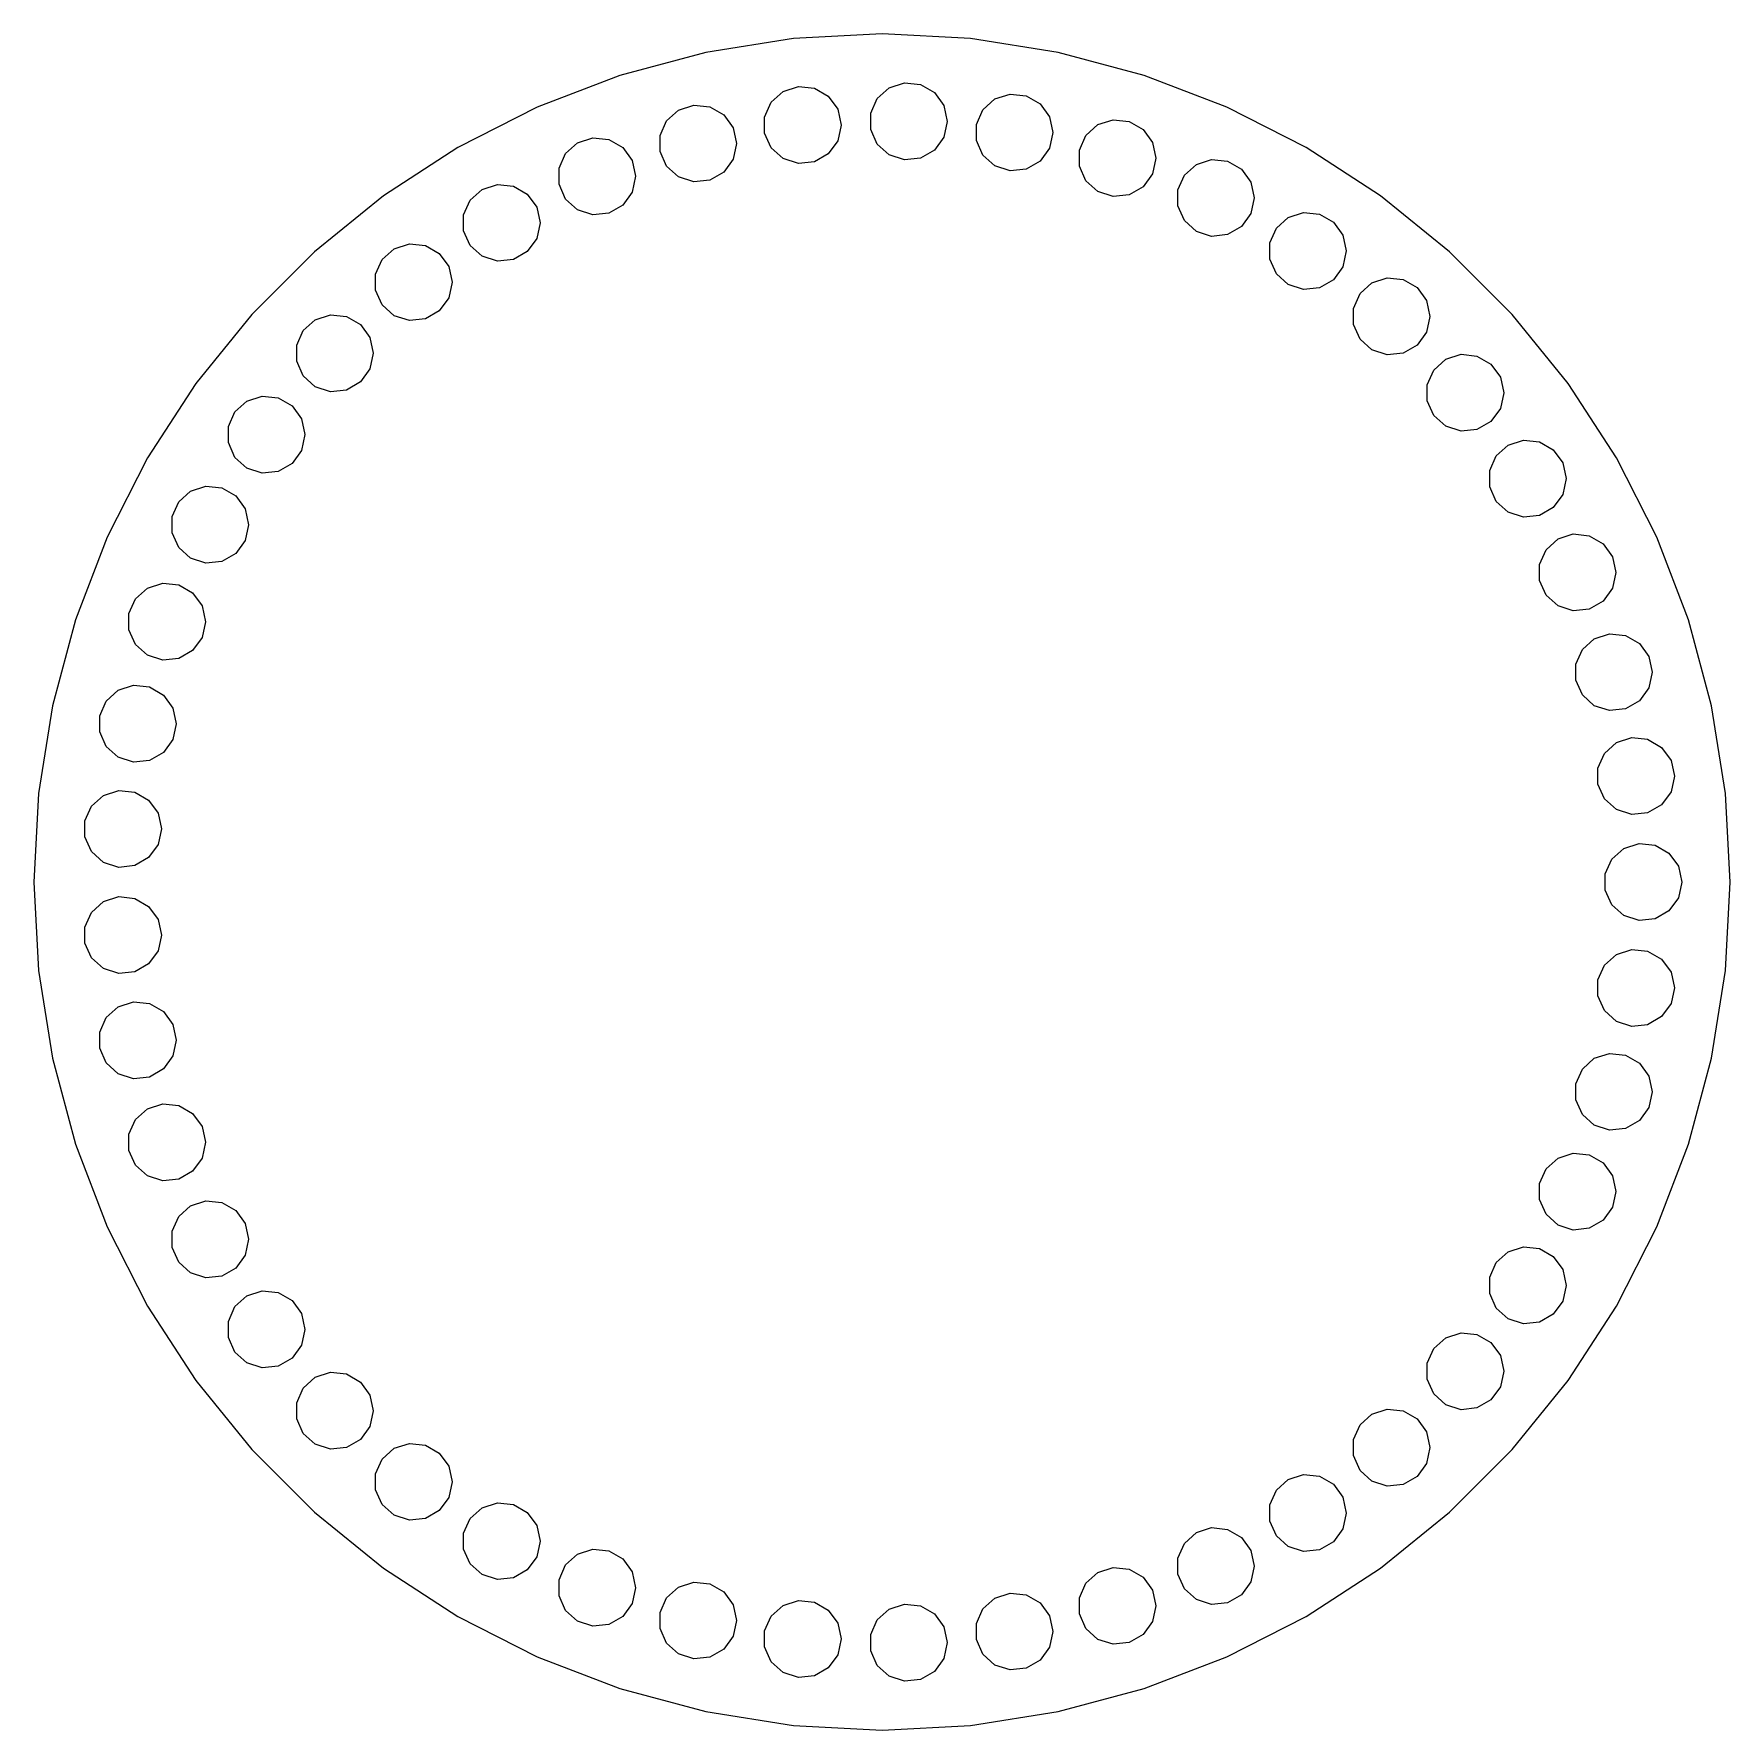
# Model space of a CAD drawing. Header units: metres. Extents: x -43.9 to 43.9, y -43.9 to 43.9.
import ezdxf

# ---------------------------------------------------------------- set-up
doc = ezdxf.new("R2010")
doc.units = ezdxf.units.M

msp = doc.modelspace()

# ---------------------------------------------------------------- linework, layer by layer
for p, q in [((0, 43.8908), (-4.58783, 43.6504)), ((4.58783, 43.6504), (0, 43.8908)), ((-4.58783, 43.6504), (-9.12541, 42.9317)), ((9.12541, 42.9317), (4.58783, 43.6504)), ((-9.12541, 42.9317), (-13.563, 41.7427)), ((13.563, 41.7427), (9.12541, 42.9317)), ((-13.563, 41.7427), (-17.852, 40.0963)), ((0.37471, 41.0989), (1.16565, 41.3559)), ((1.16565, 41.3559), (1.99275, 41.269)), ((1.99275, 41.269), (2.71297, 40.8531)), ((17.852, 40.0963), (13.563, 41.7427)), ((-5.73549, 40.3506), (-5.11746, 40.9071)), ((-5.11746, 40.9071), (-4.32651, 41.1641)), ((-4.32651, 41.1641), (-3.49942, 41.0772)), ((-3.49942, 41.0772), (-2.77919, 40.6613)), ((-2.77919, 40.6613), (-2.29036, 39.9885)), ((-0.58157, 39.7827), (-0.2433, 40.5424)), ((-0.2433, 40.5424), (0.37471, 41.0989)), ((2.71297, 40.8531), (3.2018, 40.1803)), ((5.22211, 39.968), (5.84015, 40.5245)), ((5.84015, 40.5245), (6.63109, 40.7814)), ((6.63109, 40.7814), (7.45818, 40.6945)), ((7.45818, 40.6945), (8.17841, 40.2787)), ((-17.852, 40.0963), (-21.9454, 38.0106)), ((-11.1475, 39.3963), (-10.5295, 39.9528)), ((-10.5295, 39.9528), (-9.73856, 40.2098)), ((-9.73856, 40.2098), (-8.91147, 40.1229)), ((-8.91147, 40.1229), (-8.19124, 39.707)), ((-8.19124, 39.707), (-7.70241, 39.0342)), ((-6.07375, 39.5909), (-5.73549, 40.3506)), ((-6.07375, 38.7592), (-6.07375, 39.5909)), ((-2.29036, 39.9885), (-2.11746, 39.175)), ((-0.58157, 38.951), (-0.58157, 39.7827)), ((3.2018, 40.1803), (3.37471, 39.3669)), ((4.88385, 39.2082), (5.22211, 39.968)), ((8.17841, 40.2787), (8.66724, 39.6059)), ((8.66724, 39.6059), (8.84015, 38.7924)), ((21.9454, 38.0106), (17.852, 40.0963)), ((-11.4858, 38.6366), (-11.1475, 39.3963)), ((-11.4858, 37.8049), (-11.4858, 38.6366)), ((-7.70241, 39.0342), (-7.5295, 38.2208)), ((-5.73549, 37.9995), (-6.07375, 38.7592)), ((-2.11746, 39.175), (-2.29036, 38.3616)), ((-0.2433, 38.1913), (-0.58157, 38.951)), ((3.37471, 39.3669), (3.2018, 38.5534)), ((4.88385, 38.3766), (4.88385, 39.2082)), ((8.84015, 38.7924), (8.66724, 37.9789)), ((10.2161, 37.8787), (10.5544, 38.6385)), ((10.5544, 38.6385), (11.1724, 39.195)), ((11.1724, 39.195), (11.9634, 39.452)), ((11.9634, 39.452), (12.7905, 39.365)), ((12.7905, 39.365), (13.5107, 38.9492)), ((13.5107, 38.9492), (13.9995, 38.2764)), ((-21.9454, 38.0106), (-25.7984, 35.5084)), ((-16.3741, 37.6981), (-15.7561, 38.2546)), ((-15.7561, 38.2546), (-14.9651, 38.5116)), ((-14.9651, 38.5116), (-14.138, 38.4247)), ((-14.138, 38.4247), (-13.4178, 38.0088)), ((-13.4178, 38.0088), (-12.929, 37.336)), ((-11.1475, 37.0452), (-11.4858, 37.8049)), ((-7.5295, 38.2208), (-7.70241, 37.4073)), ((-5.11746, 37.443), (-5.73549, 37.9995)), ((-2.29036, 38.3616), (-2.77919, 37.6888)), ((0.37471, 37.6348), (-0.2433, 38.1913)), ((2.71297, 37.8806), (1.99275, 37.4647)), ((3.2018, 38.5534), (2.71297, 37.8806)), ((5.22211, 37.6168), (4.88385, 38.3766)), ((8.66724, 37.9789), (8.17841, 37.3061)), ((10.2161, 37.0471), (10.2161, 37.8787)), ((13.9995, 38.2764), (14.1724, 37.4629)), ((25.7984, 35.5084), (21.9454, 38.0106)), ((-16.7124, 36.9384), (-16.3741, 37.6981)), ((-16.7124, 36.1067), (-16.7124, 36.9384)), ((-12.929, 37.336), (-12.7561, 36.5226)), ((-10.5295, 36.4887), (-11.1475, 37.0452)), ((-7.70241, 37.4073), (-8.19124, 36.7345)), ((-4.32651, 37.186), (-5.11746, 37.443)), ((-3.49942, 37.2729), (-4.32651, 37.186)), ((-2.77919, 37.6888), (-3.49942, 37.2729)), ((1.16565, 37.3778), (0.37471, 37.6348)), ((1.99275, 37.4647), (1.16565, 37.3778)), ((5.84015, 37.0603), (5.22211, 37.6168)), ((6.63109, 36.8034), (5.84015, 37.0603)), ((7.45818, 36.8903), (6.63109, 36.8034)), ((8.17841, 37.3061), (7.45818, 36.8903)), ((10.5544, 36.2873), (10.2161, 37.0471)), ((14.1724, 37.4629), (13.9995, 36.6494)), ((15.6498, 36.5798), (16.2678, 37.1363)), ((16.2678, 37.1363), (17.0587, 37.3933)), ((17.0587, 37.3933), (17.8858, 37.3064)), ((17.8858, 37.3064), (18.6061, 36.8905)), ((18.6061, 36.8905), (19.0949, 36.2177)), ((-20.6954, 35.8455), (-19.9045, 36.1025)), ((-19.9045, 36.1025), (-19.0774, 36.0156)), ((-19.0774, 36.0156), (-18.3572, 35.5998)), ((-16.3741, 35.347), (-16.7124, 36.1067)), ((-12.7561, 36.5226), (-12.929, 35.7091)), ((-9.73856, 36.2317), (-10.5295, 36.4887)), ((-8.91147, 36.3186), (-9.73856, 36.2317)), ((-8.19124, 36.7345), (-8.91147, 36.3186)), ((11.1724, 35.7309), (10.5544, 36.2873)), ((13.9995, 36.6494), (13.5107, 35.9766)), ((15.3115, 35.8201), (15.6498, 36.5798)), ((19.0949, 36.2177), (19.2678, 35.4043)), ((-25.7984, 35.5084), (-29.3687, 32.6172)), ((-21.6517, 34.5293), (-21.3134, 35.289)), ((-21.3134, 35.289), (-20.6954, 35.8455)), ((-18.3572, 35.5998), (-17.8683, 34.9269)), ((-15.7561, 34.7905), (-16.3741, 35.347)), ((-12.929, 35.7091), (-13.4178, 35.0363)), ((11.9634, 35.4739), (11.1724, 35.7309)), ((12.7905, 35.5608), (11.9634, 35.4739)), ((13.5107, 35.9766), (12.7905, 35.5608)), ((15.3115, 34.9884), (15.3115, 35.8201)), ((19.2678, 35.4043), (19.0949, 34.5908)), ((29.3687, 32.6172), (25.7984, 35.5084)), ((-21.6517, 33.6976), (-21.6517, 34.5293)), ((-17.8683, 34.9269), (-17.6954, 34.1135)), ((-14.9651, 34.5335), (-15.7561, 34.7905)), ((-14.138, 34.6204), (-14.9651, 34.5335)), ((-13.4178, 35.0363), (-14.138, 34.6204)), ((15.6498, 34.2287), (15.3115, 34.9884)), ((19.0949, 34.5908), (18.6061, 33.918)), ((20.409, 33.8321), (21.0271, 34.3885)), ((21.0271, 34.3885), (21.818, 34.6455)), ((21.818, 34.6455), (22.6451, 34.5586)), ((22.6451, 34.5586), (23.3653, 34.1428)), ((-21.3134, 32.9379), (-21.6517, 33.6976)), ((-17.6954, 34.1135), (-17.8683, 33.3)), ((16.2678, 33.6722), (15.6498, 34.2287)), ((17.0587, 33.4152), (16.2678, 33.6722)), ((17.8858, 33.5021), (17.0587, 33.4152)), ((18.6061, 33.918), (17.8858, 33.5021)), ((20.0708, 33.0723), (20.409, 33.8321)), ((23.3653, 34.1428), (23.8542, 33.47)), ((23.8542, 33.47), (24.0271, 32.6565)), ((-29.3687, 32.6172), (-32.6172, 29.3687)), ((-25.8695, 32.216), (-25.2514, 32.7725)), ((-25.2514, 32.7725), (-24.4605, 33.0294)), ((-24.4605, 33.0294), (-23.6334, 32.9425)), ((-23.6334, 32.9425), (-22.9132, 32.5267)), ((-22.9132, 32.5267), (-22.4243, 31.8539)), ((-20.6954, 32.3814), (-21.3134, 32.9379)), ((-18.3572, 32.6272), (-19.0774, 32.2113)), ((-17.8683, 33.3), (-18.3572, 32.6272)), ((20.0708, 32.2407), (20.0708, 33.0723)), ((24.0271, 32.6565), (23.8542, 31.843)), ((32.6172, 29.3687), (29.3687, 32.6172)), ((-26.2077, 31.4562), (-25.8695, 32.216)), ((-22.4243, 31.8539), (-22.2514, 31.0404)), ((-19.9045, 32.1244), (-20.6954, 32.3814)), ((-19.0774, 32.2113), (-19.9045, 32.1244)), ((20.409, 31.4809), (20.0708, 32.2407)), ((23.8542, 31.843), (23.3653, 31.1702)), ((-26.2077, 30.6246), (-26.2077, 31.4562)), ((-22.2514, 31.0404), (-22.4243, 30.2269)), ((21.0271, 30.9244), (20.409, 31.4809)), ((21.818, 30.6674), (21.0271, 30.9244)), ((22.6451, 30.7544), (21.818, 30.6674)), ((23.3653, 31.1702), (22.6451, 30.7544)), ((24.7396, 30.4487), (25.3576, 31.0051)), ((25.3576, 31.0051), (26.1486, 31.2621)), ((26.1486, 31.2621), (26.9756, 31.1752)), ((26.9756, 31.1752), (27.6959, 30.7594)), ((27.6959, 30.7594), (28.1847, 30.0866)), ((-25.8695, 29.8648), (-26.2077, 30.6246)), ((-25.2514, 29.3083), (-25.8695, 29.8648)), ((-22.4243, 30.2269), (-22.9132, 29.5541)), ((24.4013, 29.6889), (24.7396, 30.4487)), ((28.1847, 30.0866), (28.3576, 29.2731)), ((-32.6172, 29.3687), (-35.5084, 25.7984)), ((-29.9534, 28.5387), (-29.3354, 29.0952)), ((-29.3354, 29.0952), (-28.5444, 29.3522)), ((-28.5444, 29.3522), (-27.7174, 29.2653)), ((-27.7174, 29.2653), (-26.9971, 28.8495)), ((-24.4605, 29.0514), (-25.2514, 29.3083)), ((-23.6334, 29.1383), (-24.4605, 29.0514)), ((-22.9132, 29.5541), (-23.6334, 29.1383)), ((24.4013, 28.8573), (24.4013, 29.6889)), ((28.3576, 29.2731), (28.1847, 28.4596)), ((35.5084, 25.7984), (32.6172, 29.3687)), ((-30.2917, 27.779), (-29.9534, 28.5387)), ((-26.9971, 28.8495), (-26.5083, 28.1767)), ((-26.5083, 28.1767), (-26.3354, 27.3632)), ((24.7396, 28.0975), (24.4013, 28.8573)), ((25.3576, 27.541), (24.7396, 28.0975)), ((28.1847, 28.4596), (27.6959, 27.7868)), ((-30.2917, 26.9474), (-30.2917, 27.779)), ((-26.3354, 27.3632), (-26.5083, 26.5497)), ((26.1486, 27.2841), (25.3576, 27.541)), ((26.9756, 27.371), (26.1486, 27.2841)), ((27.6959, 27.7868), (26.9756, 27.371)), ((29.1751, 27.052), (29.9661, 27.309)), ((29.9661, 27.309), (30.7932, 27.2221)), ((30.7932, 27.2221), (31.5134, 26.8062)), ((-29.9534, 26.1876), (-30.2917, 26.9474)), ((-26.5083, 26.5497), (-26.9971, 25.8769)), ((28.2188, 25.7358), (28.5571, 26.4955)), ((28.5571, 26.4955), (29.1751, 27.052)), ((31.5134, 26.8062), (32.0022, 26.1334)), ((-35.5084, 25.7984), (-38.0106, 21.9454)), ((-29.3354, 25.6311), (-29.9534, 26.1876)), ((-28.5444, 25.3741), (-29.3354, 25.6311)), ((-27.7174, 25.4611), (-28.5444, 25.3741)), ((-26.9971, 25.8769), (-27.7174, 25.4611)), ((28.2188, 24.9041), (28.2188, 25.7358)), ((32.0022, 26.1334), (32.1751, 25.3199)), ((38.0106, 21.9454), (35.5084, 25.7984)), ((-33.4859, 24.3289), (-32.8679, 24.8854)), ((-32.8679, 24.8854), (-32.0769, 25.1424)), ((-32.0769, 25.1424), (-31.2498, 25.0555)), ((-31.2498, 25.0555), (-30.5296, 24.6396)), ((-30.5296, 24.6396), (-30.0408, 23.9668)), ((28.5571, 24.1444), (28.2188, 24.9041)), ((32.1751, 25.3199), (32.0022, 24.5065)), ((-33.8242, 23.5692), (-33.4859, 24.3289)), ((-30.0408, 23.9668), (-29.8679, 23.1534)), ((29.1751, 23.5879), (28.5571, 24.1444)), ((31.5134, 23.8336), (30.7932, 23.4178)), ((32.0022, 24.5065), (31.5134, 23.8336)), ((-33.8242, 22.7375), (-33.8242, 23.5692)), ((-29.8679, 23.1534), (-30.0408, 22.3399)), ((29.9661, 23.3309), (29.1751, 23.5879)), ((30.7932, 23.4178), (29.9661, 23.3309)), ((32.4053, 22.606), (33.1963, 22.863)), ((33.1963, 22.863), (34.0234, 22.7761)), ((-38.0106, 21.9454), (-40.0963, 17.852)), ((-33.4859, 21.9778), (-33.8242, 22.7375)), ((-32.8679, 21.4213), (-33.4859, 21.9778)), ((-30.0408, 22.3399), (-30.5296, 21.6671)), ((31.449, 21.2898), (31.7873, 22.0495)), ((31.7873, 22.0495), (32.4053, 22.606)), ((34.0234, 22.7761), (34.7436, 22.3602)), ((34.7436, 22.3602), (35.2324, 21.6874)), ((40.0963, 17.852), (38.0106, 21.9454)), ((-32.0769, 21.1643), (-32.8679, 21.4213)), ((-31.2498, 21.2512), (-32.0769, 21.1643)), ((-30.5296, 21.6671), (-31.2498, 21.2512)), ((31.449, 20.4581), (31.449, 21.2898)), ((35.2324, 21.6874), (35.4053, 20.874)), ((-36.3981, 19.6684), (-35.78, 20.2249)), ((-35.78, 20.2249), (-34.9891, 20.4819)), ((-34.9891, 20.4819), (-34.162, 20.395)), ((-34.162, 20.395), (-33.4418, 19.9792)), ((31.7873, 19.6984), (31.449, 20.4581)), ((35.4053, 20.874), (35.2324, 20.0605)), ((-36.7363, 18.9087), (-36.3981, 19.6684)), ((-33.4418, 19.9792), (-32.953, 19.3064)), ((32.4053, 19.1419), (31.7873, 19.6984)), ((34.7436, 19.3877), (34.0234, 18.9718)), ((35.2324, 20.0605), (34.7436, 19.3877)), ((-36.7363, 18.0771), (-36.7363, 18.9087)), ((-32.953, 19.3064), (-32.78, 18.4929)), ((-32.78, 18.4929), (-32.953, 17.6794)), ((33.1963, 18.8849), (32.4053, 19.1419)), ((34.0234, 18.9718), (33.1963, 18.8849)), ((-40.0963, 17.852), (-41.7427, 13.563)), ((-36.3981, 17.3173), (-36.7363, 18.0771)), ((-32.953, 17.6794), (-33.4418, 17.0066)), ((34.3673, 17.1973), (34.9853, 17.7537)), ((34.9853, 17.7537), (35.7763, 18.0107)), ((35.7763, 18.0107), (36.6034, 17.9238)), ((36.6034, 17.9238), (37.3236, 17.508)), ((41.7427, 13.563), (40.0963, 17.852)), ((-35.78, 16.7608), (-36.3981, 17.3173)), ((-34.9891, 16.5038), (-35.78, 16.7608)), ((-33.4418, 17.0066), (-34.162, 16.5908)), ((34.029, 16.4375), (34.3673, 17.1973)), ((37.3236, 17.508), (37.8124, 16.8352)), ((37.8124, 16.8352), (37.9853, 16.0217)), ((-34.162, 16.5908), (-34.9891, 16.5038)), ((34.029, 15.6059), (34.029, 16.4375)), ((37.9853, 16.0217), (37.8124, 15.2082)), ((-38.6333, 14.648), (-38.0153, 15.2045)), ((-38.0153, 15.2045), (-37.2243, 15.4615)), ((-37.2243, 15.4615), (-36.3972, 15.3746)), ((-36.3972, 15.3746), (-35.677, 14.9587)), ((-35.677, 14.9587), (-35.1882, 14.2859)), ((34.3673, 14.8461), (34.029, 15.6059)), ((37.8124, 15.2082), (37.3236, 14.5354)), ((-38.9716, 13.8883), (-38.6333, 14.648)), ((-35.1882, 14.2859), (-35.0153, 13.4725)), ((34.9853, 14.2896), (34.3673, 14.8461)), ((35.7763, 14.0327), (34.9853, 14.2896)), ((36.6034, 14.1196), (35.7763, 14.0327)), ((37.3236, 14.5354), (36.6034, 14.1196)), ((-41.7427, 13.563), (-42.9317, 9.12541)), ((-38.9716, 13.0566), (-38.9716, 13.8883)), ((-35.0153, 13.4725), (-35.1882, 12.659)), ((42.9317, 9.12541), (41.7427, 13.563)), ((-38.6333, 12.2969), (-38.9716, 13.0566)), ((-38.0153, 11.7404), (-38.6333, 12.2969)), ((-35.1882, 12.659), (-35.677, 11.9862)), ((36.2469, 12.0332), (36.8649, 12.5896)), ((36.8649, 12.5896), (37.6559, 12.8466)), ((37.6559, 12.8466), (38.4829, 12.7597)), ((38.4829, 12.7597), (39.2032, 12.3439)), ((39.2032, 12.3439), (39.692, 11.6711)), ((-37.2243, 11.4834), (-38.0153, 11.7404)), ((-36.3972, 11.5703), (-37.2243, 11.4834)), ((-35.677, 11.9862), (-36.3972, 11.5703)), ((35.9086, 11.2734), (36.2469, 12.0332)), ((39.692, 11.6711), (39.8649, 10.8576)), ((35.9086, 10.4418), (35.9086, 11.2734)), ((39.8649, 10.8576), (39.692, 10.0441)), ((-40.1481, 9.36539), (-39.5301, 9.92186)), ((-39.5301, 9.92186), (-38.7391, 10.1788)), ((-38.7391, 10.1788), (-37.912, 10.0919)), ((-37.912, 10.0919), (-37.1918, 9.6761)), ((-37.1918, 9.6761), (-36.703, 9.00328)), ((36.2469, 9.68201), (35.9086, 10.4418)), ((36.8649, 9.12553), (36.2469, 9.68201)), ((39.692, 10.0441), (39.2032, 9.37129)), ((-42.9317, 9.12541), (-43.6504, 4.58783)), ((-40.4864, 8.60564), (-40.1481, 9.36539)), ((-36.703, 9.00328), (-36.5301, 8.1898)), ((37.6559, 8.86853), (36.8649, 9.12553)), ((38.4829, 8.95547), (37.6559, 8.86853)), ((39.2032, 9.37129), (38.4829, 8.95547)), ((43.6504, 4.58783), (42.9317, 9.12541)), ((-40.4864, 7.77399), (-40.4864, 8.60564)), ((-36.5301, 8.1898), (-36.703, 7.37634)), ((-40.1481, 7.01424), (-40.4864, 7.77399)), ((-36.703, 7.37634), (-37.1918, 6.70352)), ((37.3895, 6.65771), (38.0075, 7.21419)), ((38.0075, 7.21419), (38.7984, 7.47118)), ((38.7984, 7.47118), (39.6255, 7.38425)), ((39.6255, 7.38425), (40.3457, 6.96843)), ((-39.5301, 6.45776), (-40.1481, 7.01424)), ((-38.7391, 6.20076), (-39.5301, 6.45776)), ((-37.912, 6.2877), (-38.7391, 6.20076)), ((-37.1918, 6.70352), (-37.912, 6.2877)), ((37.0512, 5.89796), (37.3895, 6.65771)), ((40.3457, 6.96843), (40.8346, 6.29561)), ((40.8346, 6.29561), (41.0075, 5.48213)), ((37.0512, 5.06631), (37.0512, 5.89796)), ((41.0075, 5.48213), (40.8346, 4.66867)), ((-43.6504, 4.58783), (-43.8908, 0)), ((-40.9129, 3.92332), (-40.2949, 4.47981)), ((-40.2949, 4.47981), (-39.5039, 4.7368)), ((-39.5039, 4.7368), (-38.6768, 4.64987)), ((-38.6768, 4.64987), (-37.9566, 4.23405)), ((37.3895, 4.30656), (37.0512, 5.06631)), ((40.8346, 4.66867), (40.3457, 3.99585)), ((43.8908, 0), (43.6504, 4.58783)), ((-41.2512, 3.16359), (-40.9129, 3.92332)), ((-37.9566, 4.23405), (-37.4678, 3.56123)), ((-37.4678, 3.56123), (-37.2949, 2.74776)), ((38.0075, 3.75009), (37.3895, 4.30656)), ((38.7984, 3.49309), (38.0075, 3.75009)), ((39.6255, 3.58003), (38.7984, 3.49309)), ((40.3457, 3.99585), (39.6255, 3.58003)), ((-41.2512, 2.33194), (-41.2512, 3.16359)), ((-37.2949, 2.74776), (-37.4678, 1.93428)), ((-40.9129, 1.57219), (-41.2512, 2.33194)), ((-37.4678, 1.93428), (-37.9566, 1.26147)), ((38.3908, 1.73204), (39.1818, 1.98903)), ((39.1818, 1.98903), (40.0089, 1.9021)), ((40.0089, 1.9021), (40.7291, 1.48628)), ((-40.2949, 1.0157), (-40.9129, 1.57219)), ((-39.5039, 0.75871), (-40.2949, 1.0157)), ((-37.9566, 1.26147), (-38.6768, 0.84564)), ((37.4345, 0.41582), (37.7728, 1.17557)), ((37.7728, 1.17557), (38.3908, 1.73204)), ((40.7291, 1.48628), (41.2179, 0.81346)), ((-43.8908, 0), (-43.6504, -4.58783)), ((-38.6768, 0.84564), (-39.5039, 0.75871)), ((37.4345, -0.41582), (37.4345, 0.41582)), ((41.2179, 0.81346), (41.3908, 0)), ((41.3908, 0), (41.2179, -0.81346)), ((43.6504, -4.58783), (43.8908, 0)), ((-40.2949, -1.0157), (-39.5039, -0.75871)), ((-39.5039, -0.75871), (-38.6768, -0.84564)), ((-38.6768, -0.84564), (-37.9566, -1.26147)), ((37.7728, -1.17557), (37.4345, -0.41582)), ((41.2179, -0.81346), (40.7291, -1.48628)), ((-41.2512, -2.33194), (-40.9129, -1.57219)), ((-40.9129, -1.57219), (-40.2949, -1.0157)), ((-37.9566, -1.26147), (-37.4678, -1.93428)), ((38.3908, -1.73204), (37.7728, -1.17557)), ((39.1818, -1.98903), (38.3908, -1.73204)), ((40.7291, -1.48628), (40.0089, -1.9021)), ((-41.2512, -3.16359), (-41.2512, -2.33194)), ((-37.4678, -1.93428), (-37.2949, -2.74776)), ((40.0089, -1.9021), (39.1818, -1.98903)), ((-40.9129, -3.92332), (-41.2512, -3.16359)), ((-37.2949, -2.74776), (-37.4678, -3.56123)), ((38.0075, -3.75009), (38.7984, -3.49309)), ((38.7984, -3.49309), (39.6255, -3.58003)), ((-40.2949, -4.47981), (-40.9129, -3.92332)), ((-37.9566, -4.23405), (-38.6768, -4.64987)), ((-37.4678, -3.56123), (-37.9566, -4.23405)), ((37.0512, -5.06631), (37.3895, -4.30656)), ((37.3895, -4.30656), (38.0075, -3.75009)), ((39.6255, -3.58003), (40.3457, -3.99585)), ((40.3457, -3.99585), (40.8346, -4.66867)), ((-43.6504, -4.58783), (-42.9317, -9.12541)), ((-39.5039, -4.7368), (-40.2949, -4.47981)), ((-38.6768, -4.64987), (-39.5039, -4.7368)), ((37.0512, -5.89796), (37.0512, -5.06631)), ((40.8346, -4.66867), (41.0075, -5.48213)), ((42.9317, -9.12541), (43.6504, -4.58783)), ((37.3895, -6.65771), (37.0512, -5.89796)), ((41.0075, -5.48213), (40.8346, -6.29561)), ((-40.4864, -7.77399), (-40.1481, -7.01424)), ((-40.1481, -7.01424), (-39.5301, -6.45776)), ((-39.5301, -6.45776), (-38.7391, -6.20076)), ((-38.7391, -6.20076), (-37.912, -6.2877)), ((-37.912, -6.2877), (-37.1918, -6.70352)), ((-37.1918, -6.70352), (-36.703, -7.37634)), ((38.0075, -7.21419), (37.3895, -6.65771)), ((40.3457, -6.96843), (39.6255, -7.38425)), ((40.8346, -6.29561), (40.3457, -6.96843)), ((-40.4864, -8.60564), (-40.4864, -7.77399)), ((-36.703, -7.37634), (-36.5301, -8.1898)), ((38.7984, -7.47118), (38.0075, -7.21419)), ((39.6255, -7.38425), (38.7984, -7.47118)), ((-40.1481, -9.36539), (-40.4864, -8.60564)), ((-36.5301, -8.1898), (-36.703, -9.00328)), ((-42.9317, -9.12541), (-41.7427, -13.563)), ((-39.5301, -9.92186), (-40.1481, -9.36539)), ((-36.703, -9.00328), (-37.1918, -9.6761)), ((36.2469, -9.68201), (36.8649, -9.12553)), ((36.8649, -9.12553), (37.6559, -8.86853)), ((37.6559, -8.86853), (38.4829, -8.95547)), ((38.4829, -8.95547), (39.2032, -9.37129)), ((39.2032, -9.37129), (39.692, -10.0441)), ((41.7427, -13.563), (42.9317, -9.12541)), ((-38.7391, -10.1788), (-39.5301, -9.92186)), ((-37.912, -10.0919), (-38.7391, -10.1788)), ((-37.1918, -9.6761), (-37.912, -10.0919)), ((35.9086, -10.4418), (36.2469, -9.68201)), ((35.9086, -11.2734), (35.9086, -10.4418)), ((39.692, -10.0441), (39.8649, -10.8576)), ((36.2469, -12.0332), (35.9086, -11.2734)), ((39.8649, -10.8576), (39.692, -11.6711)), ((-38.6333, -12.2969), (-38.0153, -11.7404)), ((-38.0153, -11.7404), (-37.2243, -11.4834)), ((-37.2243, -11.4834), (-36.3972, -11.5703)), ((-36.3972, -11.5703), (-35.677, -11.9862)), ((-35.677, -11.9862), (-35.1882, -12.659)), ((36.8649, -12.5896), (36.2469, -12.0332)), ((39.692, -11.6711), (39.2032, -12.3439)), ((-38.9716, -13.0566), (-38.6333, -12.2969)), ((-38.9716, -13.8883), (-38.9716, -13.0566)), ((-35.1882, -12.659), (-35.0153, -13.4725)), ((37.6559, -12.8466), (36.8649, -12.5896)), ((38.4829, -12.7597), (37.6559, -12.8466)), ((39.2032, -12.3439), (38.4829, -12.7597)), ((-41.7427, -13.563), (-40.0963, -17.852)), ((-38.6333, -14.648), (-38.9716, -13.8883)), ((-35.0153, -13.4725), (-35.1882, -14.2859)), ((34.9853, -14.2896), (35.7763, -14.0327)), ((35.7763, -14.0327), (36.6034, -14.1196)), ((40.0963, -17.852), (41.7427, -13.563)), ((-38.0153, -15.2045), (-38.6333, -14.648)), ((-35.1882, -14.2859), (-35.677, -14.9587)), ((34.029, -15.6059), (34.3673, -14.8461)), ((34.3673, -14.8461), (34.9853, -14.2896)), ((36.6034, -14.1196), (37.3236, -14.5354)), ((37.3236, -14.5354), (37.8124, -15.2082)), ((-37.2243, -15.4615), (-38.0153, -15.2045)), ((-36.3972, -15.3746), (-37.2243, -15.4615)), ((-35.677, -14.9587), (-36.3972, -15.3746)), ((34.029, -16.4375), (34.029, -15.6059)), ((37.8124, -15.2082), (37.9853, -16.0217)), ((-35.78, -16.7608), (-34.9891, -16.5038)), ((-34.9891, -16.5038), (-34.162, -16.5908)), ((-34.162, -16.5908), (-33.4418, -17.0066)), ((34.3673, -17.1973), (34.029, -16.4375)), ((37.9853, -16.0217), (37.8124, -16.8352)), ((-36.7363, -18.0771), (-36.3981, -17.3173)), ((-36.3981, -17.3173), (-35.78, -16.7608)), ((-33.4418, -17.0066), (-32.953, -17.6794)), ((34.9853, -17.7537), (34.3673, -17.1973)), ((37.3236, -17.508), (36.6034, -17.9238)), ((37.8124, -16.8352), (37.3236, -17.508)), ((-40.0963, -17.852), (-38.0106, -21.9454)), ((-36.7363, -18.9087), (-36.7363, -18.0771)), ((-32.953, -17.6794), (-32.78, -18.4929)), ((35.7763, -18.0107), (34.9853, -17.7537)), ((36.6034, -17.9238), (35.7763, -18.0107)), ((38.0106, -21.9454), (40.0963, -17.852)), ((-36.3981, -19.6684), (-36.7363, -18.9087)), ((-32.953, -19.3064), (-33.4418, -19.9792)), ((-32.78, -18.4929), (-32.953, -19.3064)), ((31.7873, -19.6984), (32.4053, -19.1419)), ((32.4053, -19.1419), (33.1963, -18.8849)), ((33.1963, -18.8849), (34.0234, -18.9718)), ((34.0234, -18.9718), (34.7436, -19.3877)), ((-35.78, -20.2249), (-36.3981, -19.6684)), ((-33.4418, -19.9792), (-34.162, -20.395)), ((31.449, -20.4581), (31.7873, -19.6984)), ((34.7436, -19.3877), (35.2324, -20.0605)), ((35.2324, -20.0605), (35.4053, -20.874)), ((-34.9891, -20.4819), (-35.78, -20.2249)), ((-34.162, -20.395), (-34.9891, -20.4819)), ((31.449, -21.2898), (31.449, -20.4581)), ((35.4053, -20.874), (35.2324, -21.6874)), ((-38.0106, -21.9454), (-35.5084, -25.7984)), ((-33.4859, -21.9778), (-32.8679, -21.4213)), ((-32.8679, -21.4213), (-32.0769, -21.1643)), ((-32.0769, -21.1643), (-31.2498, -21.2512)), ((-31.2498, -21.2512), (-30.5296, -21.6671)), ((-30.5296, -21.6671), (-30.0408, -22.3399)), ((31.7873, -22.0495), (31.449, -21.2898)), ((35.2324, -21.6874), (34.7436, -22.3602)), ((35.5084, -25.7984), (38.0106, -21.9454)), ((-33.8242, -22.7375), (-33.4859, -21.9778)), ((-33.8242, -23.5692), (-33.8242, -22.7375)), ((-30.0408, -22.3399), (-29.8679, -23.1534)), ((32.4053, -22.606), (31.7873, -22.0495)), ((33.1963, -22.863), (32.4053, -22.606)), ((34.0234, -22.7761), (33.1963, -22.863)), ((34.7436, -22.3602), (34.0234, -22.7761)), ((-33.4859, -24.3289), (-33.8242, -23.5692)), ((-29.8679, -23.1534), (-30.0408, -23.9668)), ((28.5571, -24.1444), (29.1751, -23.5879)), ((29.1751, -23.5879), (29.9661, -23.3309)), ((29.9661, -23.3309), (30.7932, -23.4178)), ((30.7932, -23.4178), (31.5134, -23.8336)), ((-32.8679, -24.8854), (-33.4859, -24.3289)), ((-30.0408, -23.9668), (-30.5296, -24.6396)), ((28.2188, -24.9041), (28.5571, -24.1444)), ((31.5134, -23.8336), (32.0022, -24.5065)), ((32.0022, -24.5065), (32.1751, -25.3199)), ((-32.0769, -25.1424), (-32.8679, -24.8854)), ((-31.2498, -25.0555), (-32.0769, -25.1424)), ((-30.5296, -24.6396), (-31.2498, -25.0555)), ((-29.3354, -25.6311), (-28.5444, -25.3741)), ((-28.5444, -25.3741), (-27.7174, -25.4611)), ((28.2188, -25.7358), (28.2188, -24.9041)), ((32.1751, -25.3199), (32.0022, -26.1334)), ((-35.5084, -25.7984), (-32.6172, -29.3687)), ((-30.2917, -26.9474), (-29.9534, -26.1876)), ((-29.9534, -26.1876), (-29.3354, -25.6311)), ((-27.7174, -25.4611), (-26.9971, -25.8769)), ((-26.9971, -25.8769), (-26.5083, -26.5497)), ((28.5571, -26.4955), (28.2188, -25.7358)), ((32.0022, -26.1334), (31.5134, -26.8062)), ((32.6172, -29.3687), (35.5084, -25.7984)), ((-30.2917, -27.779), (-30.2917, -26.9474)), ((-26.5083, -26.5497), (-26.3354, -27.3632)), ((29.1751, -27.052), (28.5571, -26.4955)), ((29.9661, -27.309), (29.1751, -27.052)), ((31.5134, -26.8062), (30.7932, -27.2221)), ((-29.9534, -28.5387), (-30.2917, -27.779)), ((-26.3354, -27.3632), (-26.5083, -28.1767)), ((24.7396, -28.0975), (25.3576, -27.541)), ((25.3576, -27.541), (26.1486, -27.2841)), ((26.1486, -27.2841), (26.9756, -27.371)), ((26.9756, -27.371), (27.6959, -27.7868)), ((27.6959, -27.7868), (28.1847, -28.4596)), ((30.7932, -27.2221), (29.9661, -27.309)), ((-29.3354, -29.0952), (-29.9534, -28.5387)), ((-26.9971, -28.8495), (-27.7174, -29.2653)), ((-26.5083, -28.1767), (-26.9971, -28.8495)), ((24.4013, -28.8573), (24.7396, -28.0975)), ((24.4013, -29.6889), (24.4013, -28.8573)), ((28.1847, -28.4596), (28.3576, -29.2731)), ((-32.6172, -29.3687), (-29.3687, -32.6172)), ((-28.5444, -29.3522), (-29.3354, -29.0952)), ((-27.7174, -29.2653), (-28.5444, -29.3522)), ((-25.8695, -29.8648), (-25.2514, -29.3083)), ((-25.2514, -29.3083), (-24.4605, -29.0514)), ((-24.4605, -29.0514), (-23.6334, -29.1383)), ((-23.6334, -29.1383), (-22.9132, -29.5541)), ((-22.9132, -29.5541), (-22.4243, -30.2269)), ((24.7396, -30.4487), (24.4013, -29.6889)), ((28.3576, -29.2731), (28.1847, -30.0866)), ((29.3687, -32.6172), (32.6172, -29.3687)), ((-26.2077, -30.6246), (-25.8695, -29.8648)), ((-26.2077, -31.4562), (-26.2077, -30.6246)), ((-22.4243, -30.2269), (-22.2514, -31.0404)), ((21.0271, -30.9244), (21.818, -30.6674)), ((21.818, -30.6674), (22.6451, -30.7544)), ((25.3576, -31.0051), (24.7396, -30.4487)), ((28.1847, -30.0866), (27.6959, -30.7594)), ((-25.8695, -32.216), (-26.2077, -31.4562)), ((-22.2514, -31.0404), (-22.4243, -31.8539)), ((20.0708, -32.2407), (20.409, -31.4809)), ((20.409, -31.4809), (21.0271, -30.9244)), ((22.6451, -30.7544), (23.3653, -31.1702)), ((23.3653, -31.1702), (23.8542, -31.843)), ((26.1486, -31.2621), (25.3576, -31.0051)), ((26.9756, -31.1752), (26.1486, -31.2621)), ((27.6959, -30.7594), (26.9756, -31.1752)), ((-25.2514, -32.7725), (-25.8695, -32.216)), ((-22.4243, -31.8539), (-22.9132, -32.5267)), ((-21.3134, -32.9379), (-20.6954, -32.3814)), ((-20.6954, -32.3814), (-19.9045, -32.1244)), ((-19.9045, -32.1244), (-19.0774, -32.2113)), ((-19.0774, -32.2113), (-18.3572, -32.6272)), ((20.0708, -33.0723), (20.0708, -32.2407)), ((23.8542, -31.843), (24.0271, -32.6565)), ((-29.3687, -32.6172), (-25.7984, -35.5084)), ((-24.4605, -33.0294), (-25.2514, -32.7725)), ((-23.6334, -32.9425), (-24.4605, -33.0294)), ((-22.9132, -32.5267), (-23.6334, -32.9425)), ((-21.6517, -33.6976), (-21.3134, -32.9379)), ((-18.3572, -32.6272), (-17.8683, -33.3)), ((-17.8683, -33.3), (-17.6954, -34.1135)), ((20.409, -33.8321), (20.0708, -33.0723)), ((24.0271, -32.6565), (23.8542, -33.47)), ((25.7984, -35.5084), (29.3687, -32.6172)), ((-21.6517, -34.5293), (-21.6517, -33.6976)), ((-17.6954, -34.1135), (-17.8683, -34.9269)), ((15.3115, -34.9884), (15.6498, -34.2287)), ((15.6498, -34.2287), (16.2678, -33.6722)), ((16.2678, -33.6722), (17.0587, -33.4152)), ((17.0587, -33.4152), (17.8858, -33.5021)), ((17.8858, -33.5021), (18.6061, -33.918)), ((18.6061, -33.918), (19.0949, -34.5908)), ((21.0271, -34.3885), (20.409, -33.8321)), ((23.3653, -34.1428), (22.6451, -34.5586)), ((23.8542, -33.47), (23.3653, -34.1428)), ((-21.3134, -35.289), (-21.6517, -34.5293)), ((-17.8683, -34.9269), (-18.3572, -35.5998)), ((-16.3741, -35.347), (-15.7561, -34.7905)), ((-15.7561, -34.7905), (-14.9651, -34.5335)), ((-14.9651, -34.5335), (-14.138, -34.6204)), ((-14.138, -34.6204), (-13.4178, -35.0363)), ((-13.4178, -35.0363), (-12.929, -35.7091)), ((15.3115, -35.8201), (15.3115, -34.9884)), ((19.0949, -34.5908), (19.2678, -35.4043)), ((21.818, -34.6455), (21.0271, -34.3885)), ((22.6451, -34.5586), (21.818, -34.6455)), ((-25.7984, -35.5084), (-21.9454, -38.0106)), ((-20.6954, -35.8455), (-21.3134, -35.289)), ((-19.9045, -36.1025), (-20.6954, -35.8455)), ((-18.3572, -35.5998), (-19.0774, -36.0156)), ((-16.7124, -36.1067), (-16.3741, -35.347)), ((-12.929, -35.7091), (-12.7561, -36.5226)), ((10.5544, -36.2873), (11.1724, -35.7309)), ((11.1724, -35.7309), (11.9634, -35.4739)), ((11.9634, -35.4739), (12.7905, -35.5608)), ((12.7905, -35.5608), (13.5107, -35.9766)), ((13.5107, -35.9766), (13.9995, -36.6494)), ((15.6498, -36.5798), (15.3115, -35.8201)), ((19.2678, -35.4043), (19.0949, -36.2177)), ((21.9454, -38.0106), (25.7984, -35.5084)), ((-19.0774, -36.0156), (-19.9045, -36.1025)), ((-16.7124, -36.9384), (-16.7124, -36.1067)), ((-12.7561, -36.5226), (-12.929, -37.336)), ((-11.1475, -37.0452), (-10.5295, -36.4887)), ((-10.5295, -36.4887), (-9.73856, -36.2317)), ((-9.73856, -36.2317), (-8.91147, -36.3186)), ((-8.91147, -36.3186), (-8.19124, -36.7345)), ((-8.19124, -36.7345), (-7.70241, -37.4073)), ((5.84015, -37.0603), (6.63109, -36.8034)), ((6.63109, -36.8034), (7.45818, -36.8903)), ((10.2161, -37.0471), (10.5544, -36.2873)), ((13.9995, -36.6494), (14.1724, -37.4629)), ((16.2678, -37.1363), (15.6498, -36.5798)), ((19.0949, -36.2177), (18.6061, -36.8905)), ((-16.3741, -37.6981), (-16.7124, -36.9384)), ((-15.7561, -38.2546), (-16.3741, -37.6981)), ((-12.929, -37.336), (-13.4178, -38.0088)), ((-11.4858, -37.8049), (-11.1475, -37.0452)), ((-7.70241, -37.4073), (-7.5295, -38.2208)), ((-5.73549, -37.9995), (-5.11746, -37.443)), ((-5.11746, -37.443), (-4.32651, -37.186)), ((-4.32651, -37.186), (-3.49942, -37.2729)), ((-3.49942, -37.2729), (-2.77919, -37.6888)), ((-2.77919, -37.6888), (-2.29036, -38.3616)), ((-0.2433, -38.1913), (0.37471, -37.6348)), ((0.37471, -37.6348), (1.16565, -37.3778)), ((1.16565, -37.3778), (1.99275, -37.4647)), ((1.99275, -37.4647), (2.71297, -37.8806)), ((4.88385, -38.3766), (5.22211, -37.6168)), ((5.22211, -37.6168), (5.84015, -37.0603)), ((7.45818, -36.8903), (8.17841, -37.3061)), ((8.17841, -37.3061), (8.66724, -37.9789)), ((10.2161, -37.8787), (10.2161, -37.0471)), ((14.1724, -37.4629), (13.9995, -38.2764)), ((17.0587, -37.3933), (16.2678, -37.1363)), ((17.8858, -37.3064), (17.0587, -37.3933)), ((18.6061, -36.8905), (17.8858, -37.3064)), ((-21.9454, -38.0106), (-17.852, -40.0963)), ((-14.9651, -38.5116), (-15.7561, -38.2546)), ((-14.138, -38.4247), (-14.9651, -38.5116)), ((-13.4178, -38.0088), (-14.138, -38.4247)), ((-11.4858, -38.6366), (-11.4858, -37.8049)), ((-7.5295, -38.2208), (-7.70241, -39.0342)), ((-6.07375, -38.7592), (-5.73549, -37.9995)), ((-2.29036, -38.3616), (-2.11746, -39.175)), ((-0.58157, -38.951), (-0.2433, -38.1913)), ((2.71297, -37.8806), (3.2018, -38.5534)), ((3.2018, -38.5534), (3.37471, -39.3669)), ((4.88385, -39.2082), (4.88385, -38.3766)), ((8.66724, -37.9789), (8.84015, -38.7924)), ((10.5544, -38.6385), (10.2161, -37.8787)), ((13.9995, -38.2764), (13.5107, -38.9492)), ((17.852, -40.0963), (21.9454, -38.0106)), ((-11.1475, -39.3963), (-11.4858, -38.6366)), ((-10.5295, -39.9528), (-11.1475, -39.3963)), ((-7.70241, -39.0342), (-8.19124, -39.707)), ((-6.07375, -39.5909), (-6.07375, -38.7592)), ((-2.11746, -39.175), (-2.29036, -39.9885)), ((-0.58157, -39.7827), (-0.58157, -38.951)), ((3.37471, -39.3669), (3.2018, -40.1803)), ((5.22211, -39.968), (4.88385, -39.2082)), ((8.84015, -38.7924), (8.66724, -39.6059)), ((11.1724, -39.195), (10.5544, -38.6385)), ((11.9634, -39.452), (11.1724, -39.195)), ((12.7905, -39.365), (11.9634, -39.452)), ((13.5107, -38.9492), (12.7905, -39.365)), ((-17.852, -40.0963), (-13.563, -41.7427)), ((-9.73856, -40.2098), (-10.5295, -39.9528)), ((-8.91147, -40.1229), (-9.73856, -40.2098)), ((-8.19124, -39.707), (-8.91147, -40.1229)), ((-5.73549, -40.3506), (-6.07375, -39.5909)), ((-5.11746, -40.9071), (-5.73549, -40.3506)), ((-2.29036, -39.9885), (-2.77919, -40.6613)), ((-0.2433, -40.5424), (-0.58157, -39.7827)), ((3.2018, -40.1803), (2.71297, -40.8531)), ((5.84015, -40.5245), (5.22211, -39.968)), ((8.17841, -40.2787), (7.45818, -40.6945)), ((8.66724, -39.6059), (8.17841, -40.2787)), ((13.563, -41.7427), (17.852, -40.0963)), ((-4.32651, -41.1641), (-5.11746, -40.9071)), ((-3.49942, -41.0772), (-4.32651, -41.1641)), ((-2.77919, -40.6613), (-3.49942, -41.0772)), ((0.37471, -41.0989), (-0.2433, -40.5424)), ((1.16565, -41.3559), (0.37471, -41.0989)), ((2.71297, -40.8531), (1.99275, -41.269)), ((6.63109, -40.7814), (5.84015, -40.5245)), ((7.45818, -40.6945), (6.63109, -40.7814)), ((-13.563, -41.7427), (-9.12541, -42.9317)), ((1.99275, -41.269), (1.16565, -41.3559)), ((9.12541, -42.9317), (13.563, -41.7427)), ((-9.12541, -42.9317), (-4.58783, -43.6504)), ((4.58783, -43.6504), (9.12541, -42.9317)), ((-4.58783, -43.6504), (0, -43.8908)), ((0, -43.8908), (4.58783, -43.6504))]:
    msp.add_line(p, q)

doc.saveas('drawing.dxf')
